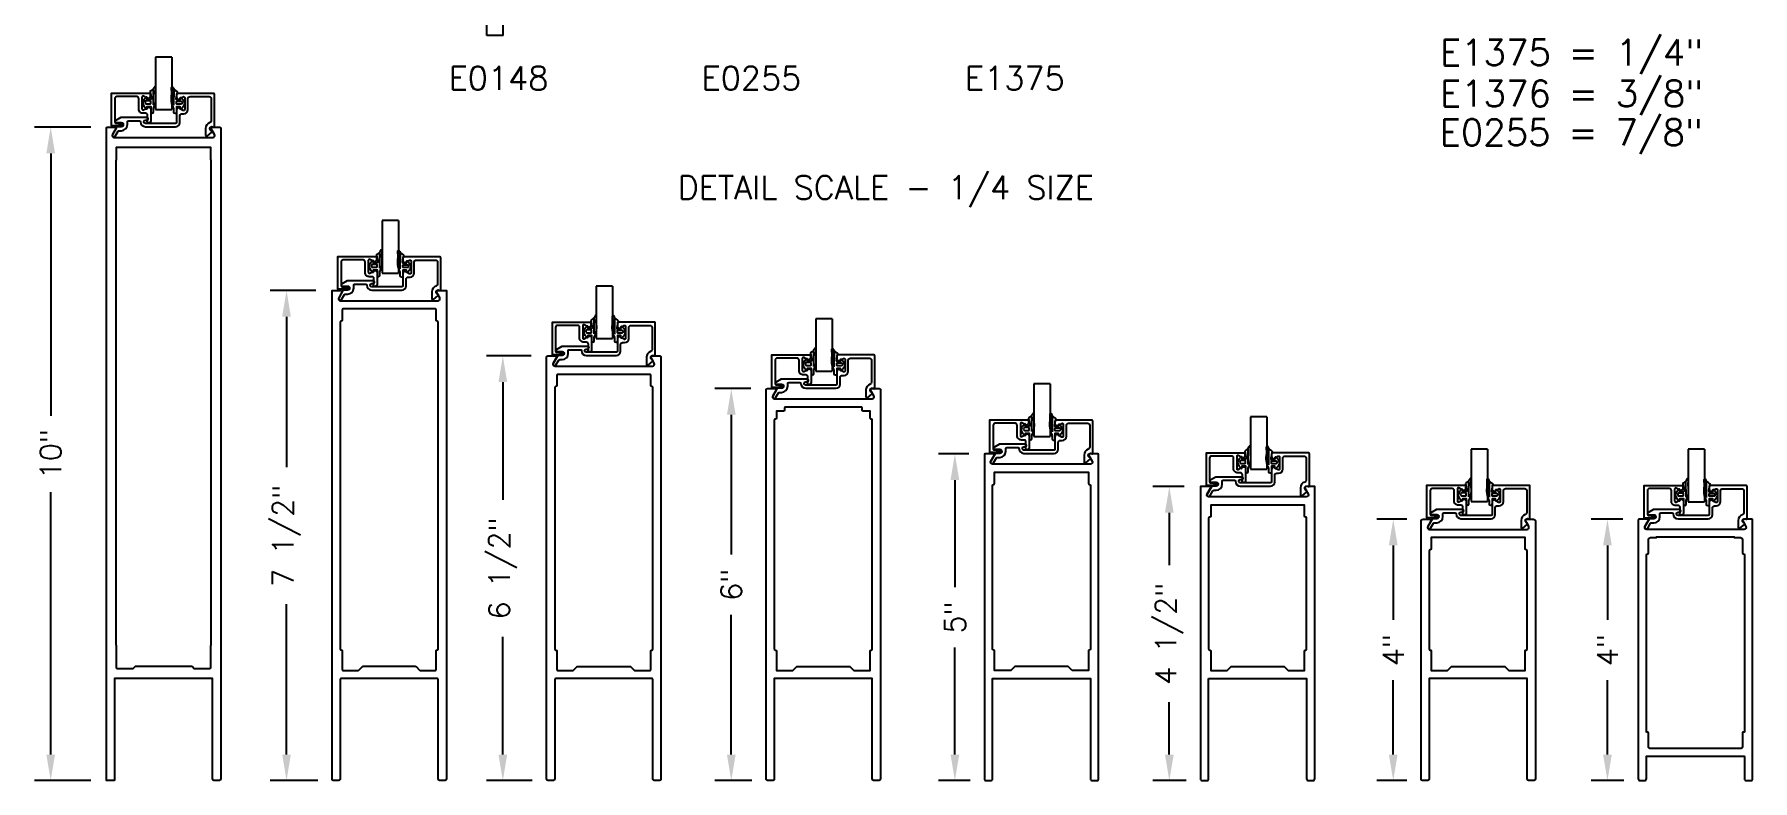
# Model space of a CAD drawing. Extents: x 0 to 130, y 0 to 90.
# Drawn here: x 63.64 to 70.21, y 32.3 to 35.15 of the extents above; entities that cross this region are included whole.
import ezdxf
from ezdxf.enums import TextEntityAlignment as Align

# ---------------------------------------------------------------- set-up
doc = ezdxf.new("R2010")
doc.units = 0
doc.header["$MEASUREMENT"] = 0
doc.header["$PDMODE"] = 3
doc.layers.get('DEFPOINTS').update_dxf_attribs({"linetype": 'CONTINUOUS'})
for name, color, linetype in [('R-ANNO-DIMS', 3, 'CONTINUOUS'), ('R-ANNO-TEXT', 6, 'CONTINUOUS'), ('R-DET1', 4, 'CONTINUOUS'), ('R-DET2', 2, 'CONTINUOUS'), ('R-DET3', 5, 'CONTINUOUS'), ('R-OTLN', 1, 'CONTINUOUS')]:
    doc.layers.add(name, color=color, linetype=linetype)
doc.styles.get("Standard").update_dxf_attribs({"font": 'simplex'})
doc.dimstyles.new('1-4SIZE', dxfattribs={"dimtxt": 0.08, "dimasz": 0.1, "dimexe": 0.0625, "dimexo": 0.0625, "dimgap": 0.062, "dimtad": 0, "dimdec": 5, "dimlfac": 4, "dimzin": 4, "dimtxsty": 'STANDARD', "dimcen": 0, "dimclrd": 256, "dimclre": 256, "dimclrt": 256, "dimazin": 3, "dimtfac": 1, "dimtdec": 5, "dimtofl": 0, "dimtmove": 0, "dimatfit": 3, "dimtolj": 1, "dimtzin": 4})

# ---------------------------------------------------------------- blocks, each defined once
blk = doc.blocks.new('*D113')
at = {"layer": 'DEFPOINTS', "color": 0}
for p in [(69.6561, 33.2983), (69.7779, 33.2983), (69.7819, 32.2983)]:
    blk.add_point(p, dxfattribs=at)
at = {"layer": 'R-ANNO-DIMS'}
for p, q in [((69.7154, 33.2983), (69.5936, 33.2983)), ((69.6561, 33.1983), (69.6561, 32.9136)), ((69.6561, 32.3983), (69.6561, 32.683)), ((69.7194, 32.2983), (69.5936, 32.2983))]:
    blk.add_line(p, q, dxfattribs=at)
for points in [[(69.6394, 33.1983), (69.6728, 33.1983), (69.6561, 33.2983)], [(69.6394, 32.3983), (69.6728, 32.3983), (69.6561, 32.2983)]]:
    blk.add_solid(points, dxfattribs=at)
at = {"layer": 'R-ANNO-DIMS', "insert": (69.6561, 32.7983), "char_height": 0.08, "attachment_point": 5, "rotation": 90}
blk.add_mtext('\\A1;4"', dxfattribs=at)
blk = doc.blocks.new('*D115')
at = {"layer": 'DEFPOINTS', "color": 0}
for p in [(68.8364, 33.2983), (68.9505, 33.2983), (68.9505, 32.2983)]:
    blk.add_point(p, dxfattribs=at)
at = {"layer": 'R-ANNO-DIMS'}
for p, q in [((68.888, 33.2983), (68.7739, 33.2983)), ((68.8364, 33.1983), (68.8364, 32.9136)), ((68.8364, 32.3983), (68.8364, 32.683)), ((68.888, 32.2983), (68.7739, 32.2983))]:
    blk.add_line(p, q, dxfattribs=at)
for points in [[(68.8197, 33.1983), (68.8531, 33.1983), (68.8364, 33.2983)], [(68.8197, 32.3983), (68.8531, 32.3983), (68.8364, 32.2983)]]:
    blk.add_solid(points, dxfattribs=at)
at = {"layer": 'R-ANNO-DIMS', "insert": (68.8364, 32.7983), "char_height": 0.08, "attachment_point": 5, "rotation": 90}
blk.add_mtext('\\A1;4"', dxfattribs=at)
blk = doc.blocks.new('*D106')
at = {"layer": 'DEFPOINTS', "color": 0}
for p in [(65.4291, 33.9233), (65.6004, 33.9233), (65.6044, 32.2983)]:
    blk.add_point(p, dxfattribs=at)
at = {"layer": 'R-ANNO-DIMS'}
for p, q in [((65.5379, 33.9233), (65.3666, 33.9233)), ((65.4291, 33.8233), (65.4291, 33.3728)), ((65.4291, 32.3983), (65.4291, 32.8488)), ((65.5419, 32.2983), (65.3666, 32.2983))]:
    blk.add_line(p, q, dxfattribs=at)
for points in [[(65.4124, 33.8233), (65.4458, 33.8233), (65.4291, 33.9233)], [(65.4124, 32.3983), (65.4458, 32.3983), (65.4291, 32.2983)]]:
    blk.add_solid(points, dxfattribs=at)
at = {"layer": 'R-ANNO-DIMS', "insert": (65.4291, 33.1108), "char_height": 0.08, "attachment_point": 5, "rotation": 90}
blk.add_mtext('\\A1;6 1/2"', dxfattribs=at)
blk = doc.blocks.new('*D107')
at = {"layer": 'DEFPOINTS', "color": 0}
for p in [(66.4405, 33.7983), (66.3033, 32.2983), (66.4445, 32.2983)]:
    blk.add_point(p, dxfattribs=at)
at = {"layer": 'R-ANNO-DIMS'}
for p, q in [((66.378, 33.7983), (66.2408, 33.7983)), ((66.3033, 33.6983), (66.3033, 33.1636)), ((66.3033, 32.3983), (66.3033, 32.933)), ((66.382, 32.2983), (66.2408, 32.2983))]:
    blk.add_line(p, q, dxfattribs=at)
for points in [[(66.2867, 33.6983), (66.32, 33.6983), (66.3033, 33.7983)], [(66.2867, 32.3983), (66.32, 32.3983), (66.3033, 32.2983)]]:
    blk.add_solid(points, dxfattribs=at)
at = {"layer": 'R-ANNO-DIMS', "insert": (66.3033, 33.0483), "char_height": 0.08, "attachment_point": 5, "rotation": 90}
blk.add_mtext('\\A1;6"', dxfattribs=at)
blk = doc.blocks.new('*D108')
at = {"layer": 'DEFPOINTS', "color": 0}
for p in [(67.2754, 33.5483), (67.159, 32.2983), (67.2794, 32.2983)]:
    blk.add_point(p, dxfattribs=at)
at = {"layer": 'R-ANNO-DIMS'}
for p, q in [((67.2129, 33.5483), (67.0965, 33.5483)), ((67.159, 33.4483), (67.159, 33.0386)), ((67.159, 32.3983), (67.159, 32.808)), ((67.2169, 32.2983), (67.0965, 32.2983))]:
    blk.add_line(p, q, dxfattribs=at)
for points in [[(67.1423, 33.4483), (67.1757, 33.4483), (67.159, 33.5483)], [(67.1423, 32.3983), (67.1757, 32.3983), (67.159, 32.2983)]]:
    blk.add_solid(points, dxfattribs=at)
at = {"layer": 'R-ANNO-DIMS', "insert": (67.159, 32.9233), "char_height": 0.08, "attachment_point": 5, "rotation": 90}
blk.add_mtext('\\A1;5"', dxfattribs=at)
blk = doc.blocks.new('*D116')
at = {"layer": 'DEFPOINTS', "color": 0}
for p in [(67.9795, 33.4233), (68.0988, 33.4233), (68.1066, 32.2983)]:
    blk.add_point(p, dxfattribs=at)
at = {"layer": 'R-ANNO-DIMS'}
for p, q in [((68.0363, 33.4233), (67.917, 33.4233)), ((67.9795, 33.3233), (67.9795, 33.1228)), ((67.9795, 32.3983), (67.9795, 32.5988)), ((68.0441, 32.2983), (67.917, 32.2983))]:
    blk.add_line(p, q, dxfattribs=at)
for points in [[(67.9628, 33.3233), (67.9962, 33.3233), (67.9795, 33.4233)], [(67.9628, 32.3983), (67.9962, 32.3983), (67.9795, 32.2983)]]:
    blk.add_solid(points, dxfattribs=at)
at = {"layer": 'R-ANNO-DIMS', "insert": (67.9795, 32.8608), "char_height": 0.08, "attachment_point": 5, "rotation": 90}
blk.add_mtext('\\A1;4 1/2"', dxfattribs=at)
blk = doc.blocks.new('*D109')
at = {"layer": 'DEFPOINTS', "color": 0}
for p in [(63.6989, 34.7983), (63.9144, 34.7983), (63.9156, 32.2983)]:
    blk.add_point(p, dxfattribs=at)
at = {"layer": 'R-ANNO-DIMS'}
for p, q in [((63.8519, 34.7983), (63.6364, 34.7983)), ((63.6989, 34.6983), (63.6989, 33.6941)), ((63.6989, 32.3983), (63.6989, 33.4025)), ((63.8531, 32.2983), (63.6364, 32.2983))]:
    blk.add_line(p, q, dxfattribs=at)
for points in [[(63.6823, 34.6983), (63.7156, 34.6983), (63.6989, 34.7983)], [(63.6823, 32.3983), (63.7156, 32.3983), (63.6989, 32.2983)]]:
    blk.add_solid(points, dxfattribs=at)
at = {"layer": 'R-ANNO-DIMS', "insert": (63.6989, 33.5483), "char_height": 0.08, "attachment_point": 5, "rotation": 90}
blk.add_mtext('\\A1;10"', dxfattribs=at)
blk = doc.blocks.new('*D110')
at = {"layer": 'DEFPOINTS', "color": 0}
for p in [(64.7755, 34.1733), (64.6014, 32.2983), (64.7832, 32.2983)]:
    blk.add_point(p, dxfattribs=at)
at = {"layer": 'R-ANNO-DIMS'}
for p, q in [((64.713, 34.1733), (64.5389, 34.1733)), ((64.6014, 34.0733), (64.6014, 33.4978)), ((64.6014, 32.3983), (64.6014, 32.9738)), ((64.7207, 32.2983), (64.5389, 32.2983))]:
    blk.add_line(p, q, dxfattribs=at)
for points in [[(64.5847, 34.0733), (64.618, 34.0733), (64.6014, 34.1733)], [(64.5847, 32.3983), (64.618, 32.3983), (64.6014, 32.2983)]]:
    blk.add_solid(points, dxfattribs=at)
at = {"layer": 'R-ANNO-DIMS', "insert": (64.6014, 33.2358), "char_height": 0.08, "attachment_point": 5, "rotation": 90}
blk.add_mtext('\\A1;7 1/2"', dxfattribs=at)
blk = doc.blocks.new('S')
at = {"layer": 'R-DET2'}
for p, q in [((4.542, 7.201), (4.542, 8.004)), ((4.542, 8.004), (4.792, 8.004)), ((4.792, 7.201), (4.792, 8.004)), ((4.792, 7.201), (4.542, 7.201))]:
    blk.add_line(p, q, dxfattribs=at)
blk = doc.blocks.new('GLASS')
at = {"layer": 'R-DET2'}
blk.add_blockref('S', (-4.542, -7.201), dxfattribs=at)
blk = doc.blocks.new('QUARTER_INCH_GLASS')
at = {"layer": 'R-DET2'}
blk.add_blockref('GLASS', (0, 0), dxfattribs=at)
blk = doc.blocks.new('1-4_P0017')
at = {"layer": 'R-DET2'}
for points in [[(-0.127, 0.093), (-0.131, 0.191, -0.280474), (-0.115, 0.201, 0.169063), (-0.053, 0.132, -0.378809), (-0.045, 0.121), (-0.064, 0.016, 0.346242), (-0.054, 0), (0, 0), (0.001, 0.03, -0.608656), (0.014, 0.036), (0.047, -0.001, -0.378617), (0.047, -0.104), (0.014, -0.141, -0.608656), (0.001, -0.135), (0, -0.105), (-0.055, -0.105), (-0.055, -0.19, -1), (-0.095, -0.19), (-0.095, -0.135, -0.175364)], [(0.032, -0.051, -0.341999), (0.012, -0.066), (-0.047, -0.066, -0.414214), (-0.055, -0.058), (-0.055, -0.029, -0.414214), (-0.047, -0.021), (0.012, -0.021, -0.341999), (0.032, -0.036, -0.127017)]]:
    blk.add_lwpolyline(points, format="xyb", close=True, dxfattribs=at)
blk.add_lwpolyline([(-0.095, -0.082), (-0.094, 0.158)], dxfattribs=at)

msp = doc.modelspace()

# ---------------------------------------------------------------- linework, layer by layer
at = {"layer": 'R-DET1'}
for points in [[(64.0723804, 34.8146667, -0.455991135), (64.0686674, 34.8189418), (64.0694764, 34.8246667), (64.0694769, 34.8439264, 0.414213562), (64.0617269, 34.8516764), (64.0520239, 34.8516764, -0.415734722), (64.0357266, 34.8679634), (64.0357264, 34.9081667, 0.414213562), (64.0279764, 34.9159167), (63.9519771, 34.9159167, 0.414213562), (63.9442271, 34.9081667), (63.9442264, 34.8172401, 0.378866886), (63.9475194, 34.813518), (63.9689336, 34.8108887, -0.940707348), (63.9684766, 34.8034167), (63.9317269, 34.8034167), (63.9317269, 34.9284167), (64.0794767, 34.9284167), (64.0794771, 34.9165901, -0.57735031), (64.0678521, 34.9098784), (64.0538516, 34.9179613, 0.577349948), (64.0482266, 34.9147137), (64.0482266, 34.8679263, 0.577350059), (64.0538516, 34.8646787), (64.0703517, 34.874205, -0.577353927), (64.0819768, 34.8674934), (64.0819767, 34.8224168, -0.414211281), (64.0742267, 34.8146667), (64.0723804, 34.8146667)], [(64.0615564, 34.8005535), (64.1768074, 34.8005535, 0.414213562), (64.1930574, 34.8168035), (64.1930574, 34.8423068, -0.414213562), (64.2008074, 34.8500568), (64.2080574, 34.8500568, 0.414213562), (64.2243074, 34.8663068), (64.2243074, 34.9078033, -0.414213562), (64.2320574, 34.9155533), (64.3055561, 34.9155533, -0.414213562), (64.3133061, 34.9078033), (64.3133061, 34.8235432, -0.325662735), (64.3079312, 34.8161661, 0.325662735), (64.2918064, 34.7940348), (64.2918064, 34.7669399, 0.637070261), (64.2979668, 34.7640672), (64.3161271, 34.7793055, 0.477972516), (64.3160529, 34.7831956), (64.3110337, 34.7870908, -0.869067982), (64.3186615, 34.8004099), (64.3223791, 34.798924, 0.530508765), (64.3258069, 34.8012455), (64.3258069, 34.924304, 0.414213562), (64.3220569, 34.928054), (64.1843064, 34.928054, 0.414213562), (64.1805564, 34.924304), (64.1805564, 34.9136797, 0.577359029), (64.1921816, 34.9069681), (64.2061813, 34.9150513, -0.577359029), (64.2118064, 34.9118038), (64.2118064, 34.866307, -0.577341172), (64.2061815, 34.8630594), (64.1921812, 34.8711419, 0.577341172), (64.1805564, 34.8644301), (64.1805564, 34.8168033, -0.414213562), (64.1768064, 34.8130533), (64.061557, 34.8130533, -1), (64.061557, 34.825554), (64.0670578, 34.825554, 1), (64.0670578, 34.8355533), (63.967807, 34.8355533), (63.9461522, 34.8230511, 0.767330831), (63.9480272, 34.8160535), (63.9689397, 34.8160535, -1.005703952), (63.9690276, 34.800554), (63.9542775, 34.8005535, 0.267946165), (63.95103, 34.7986784), (63.9348648, 34.7706778, 0.999975343), (63.9456895, 34.7644281), (63.9565157, 34.7831786, -0.267942353), (63.9597632, 34.7850535), (63.9690283, 34.7850535, 0.414213562), (63.9922783, 34.8083035), (63.9922783, 34.8193035, -0.414213562), (63.9960282, 34.8230535), (64.0390567, 34.8230535, -0.414211935), (64.0428067, 34.8193035, 0.414211935), (64.061557, 34.8005533)], [(64.9384598, 34.1894599, -0.455991135), (64.9347468, 34.193735), (64.9355558, 34.1994598), (64.9355563, 34.2187195, 0.414213562), (64.9278063, 34.2264695), (64.9181033, 34.2264695, -0.415734722), (64.9018061, 34.2427566), (64.9018058, 34.2829599, 0.414213562), (64.8940558, 34.2907099), (64.8180566, 34.2907099, 0.414213562), (64.8103066, 34.2829599), (64.8103058, 34.1920332, 0.378866886), (64.8135988, 34.1883112), (64.8350131, 34.1856818, -0.940707348), (64.8345561, 34.1782098), (64.7978063, 34.1782098), (64.7978063, 34.3032098), (64.9455562, 34.3032098), (64.9455566, 34.2913832, -0.57735031), (64.9339316, 34.2846715), (64.9199311, 34.2927544, 0.577349948), (64.9143061, 34.2895069), (64.9143061, 34.2427195, 0.577350059), (64.9199311, 34.2394719), (64.9364311, 34.2489982, -0.577353927), (64.9480562, 34.2422865), (64.9480562, 34.1972099, -0.414211281), (64.9403062, 34.1894599), (64.9384598, 34.1894599)], [(64.9276359, 34.1753467), (65.0428868, 34.1753467, 0.414213562), (65.0591368, 34.1915967), (65.0591368, 34.2170999, -0.414213562), (65.0668868, 34.2248499), (65.0741368, 34.2248499, 0.414213562), (65.0903868, 34.2410999), (65.0903868, 34.2825964, -0.414213562), (65.0981368, 34.2903464), (65.1716356, 34.2903464, -0.414213562), (65.1793856, 34.2825964), (65.1793856, 34.1983363, -0.325662735), (65.1740106, 34.1909592, 0.325662735), (65.1578858, 34.1688279), (65.1578858, 34.141733, 0.637070261), (65.1640463, 34.1388603), (65.1822065, 34.1540986, 0.477972516), (65.1821323, 34.1579887), (65.1771131, 34.161884, -0.869067982), (65.1847409, 34.175203), (65.1884585, 34.1737172, 0.530508765), (65.1918863, 34.1760386), (65.1918863, 34.2990972, 0.414213562), (65.1881363, 34.3028472), (65.0503858, 34.3028472, 0.414213562), (65.0466358, 34.2990972), (65.0466358, 34.2884728, 0.577359029), (65.058261, 34.2817612), (65.0722607, 34.2898445, -0.577359029), (65.0778858, 34.2865969), (65.0778858, 34.2411001, -0.577341172), (65.0722609, 34.2378525), (65.0582606, 34.2459351, 0.577341172), (65.0466358, 34.2392232), (65.0466358, 34.1915964, -0.414213562), (65.0428858, 34.1878464), (64.9276365, 34.1878464, -1), (64.9276365, 34.2003472), (64.9331373, 34.2003472, 1), (64.9331373, 34.2103464), (64.8338865, 34.2103464), (64.8122317, 34.1978443, 0.767330831), (64.8141066, 34.1908467), (64.8350191, 34.1908467, -1.005703952), (64.8351071, 34.1753472), (64.820357, 34.1753466, 0.267946165), (64.8171095, 34.1734716), (64.8009442, 34.1454709, 0.999975343), (64.8117689, 34.1392213), (64.8225951, 34.1579717, -0.267942353), (64.8258426, 34.1598467), (64.8351078, 34.1598467, 0.414213562), (64.8583578, 34.1830967), (64.8583578, 34.1940967, -0.414213562), (64.8621076, 34.1978467), (64.9051361, 34.1978467, -0.414211935), (64.9088861, 34.1940967, 0.414211935), (64.9276365, 34.1753464)], [(65.7592075, 33.9389445, -0.455991135), (65.7554945, 33.9432196), (65.7563035, 33.9489445), (65.756304, 33.9682042, 0.414213562), (65.748554, 33.9759542), (65.738851, 33.9759542, -0.415734722), (65.7225537, 33.9922412), (65.7225535, 34.0324445, 0.414213562), (65.7148035, 34.0401945), (65.6388042, 34.0401945, 0.414213562), (65.6310542, 34.0324445), (65.6310535, 33.9415179, 0.378866886), (65.6343465, 33.9377958), (65.6557607, 33.9351665, -0.940707348), (65.6553037, 33.9276945), (65.618554, 33.9276945), (65.618554, 34.0526945), (65.7663038, 34.0526945), (65.7663042, 34.0408679, -0.57735031), (65.7546792, 34.0341562), (65.7406787, 34.0422391, 0.577349948), (65.7350537, 34.0389915), (65.7350537, 33.9922041, 0.577350059), (65.7406787, 33.9889565), (65.7571787, 33.9984828, -0.577353927), (65.7688039, 33.9917711), (65.7688038, 33.9466945, -0.414211281), (65.7610538, 33.9389445), (65.7592075, 33.9389445)], [(65.7483835, 33.9248313), (65.8636345, 33.9248313, 0.414213562), (65.8798845, 33.9410813), (65.8798845, 33.9665846, -0.414213562), (65.8876345, 33.9743346), (65.8948845, 33.9743346, 0.414213562), (65.9111345, 33.9905846), (65.9111345, 34.0320811, -0.414213562), (65.9188845, 34.0398311), (65.9923832, 34.0398311, -0.414213562), (66.0001332, 34.0320811), (66.0001332, 33.947821, -0.325662735), (65.9947583, 33.9404439, 0.325662735), (65.9786335, 33.9183126), (65.9786335, 33.8912177, 0.637070261), (65.9847939, 33.888345), (66.0029542, 33.9035833, 0.477972516), (66.00288, 33.9074734), (65.9978608, 33.9113686, -0.869067982), (66.0054886, 33.9246877), (66.0092062, 33.9232018, 0.530508765), (66.012634, 33.9255233), (66.012634, 34.0485818, 0.414213562), (66.008884, 34.0523318), (65.8711335, 34.0523318, 0.414213562), (65.8673835, 34.0485818), (65.8673835, 34.0379575, 0.577359029), (65.8790087, 34.0312459), (65.8930084, 34.0393291, -0.577359029), (65.8986335, 34.0360816), (65.8986335, 33.9905848, -0.577341172), (65.8930086, 33.9873372), (65.8790083, 33.9954197, 0.577341172), (65.8673835, 33.9887079), (65.8673835, 33.9410811, -0.414213562), (65.8636335, 33.9373311), (65.7483841, 33.9373311, -1), (65.7483841, 33.9498318), (65.7538849, 33.9498318, 1), (65.7538849, 33.9598311), (65.6546341, 33.9598311), (65.6329793, 33.9473289, 0.767330831), (65.6348543, 33.9403313), (65.6557668, 33.9403313, -1.005703952), (65.6558547, 33.9248318), (65.6411046, 33.9248313, 0.267946165), (65.6378571, 33.9229562), (65.6216918, 33.8949556, 0.999975343), (65.6325165, 33.8887059), (65.6433427, 33.9074564, -0.267942353), (65.6465903, 33.9093313), (65.6558554, 33.9093313, 0.414213562), (65.6791054, 33.9325813), (65.6791054, 33.9435813, -0.414213562), (65.6828553, 33.9473313), (65.7258838, 33.9473313, -0.414211935), (65.7296338, 33.9435813, 0.414211935), (65.7483841, 33.9248311)], [(66.5992386, 33.8136905, -0.455991135), (66.5955256, 33.8179656), (66.5963346, 33.8236905), (66.5963351, 33.8429502, 0.414213562), (66.5885851, 33.8507002), (66.5788821, 33.8507001, -0.415734722), (66.5625849, 33.8669872), (66.5625846, 33.9071905, 0.414213562), (66.5548346, 33.9149405), (66.4788354, 33.9149405, 0.414213562), (66.4710854, 33.9071905), (66.4710846, 33.8162639, 0.378866886), (66.4743776, 33.8125418), (66.4957919, 33.8099125, -0.940707348), (66.4953349, 33.8024405), (66.4585851, 33.8024405), (66.4585851, 33.9274405), (66.606335, 33.9274405), (66.6063354, 33.9156138, -0.57735031), (66.5947104, 33.9089021), (66.5807099, 33.9169851, 0.577349948), (66.5750849, 33.9137375), (66.5750849, 33.8669501, 0.577350059), (66.5807099, 33.8637025), (66.5972099, 33.8732288, -0.577353927), (66.608835, 33.8665171), (66.608835, 33.8214405, -0.414211281), (66.601085, 33.8136905), (66.5992386, 33.8136905)], [(66.5884147, 33.7995773), (66.7036656, 33.7995773, 0.414213562), (66.7199156, 33.8158273), (66.7199156, 33.8413305, -0.414213562), (66.7276656, 33.8490805), (66.7349156, 33.8490805, 0.414213562), (66.7511656, 33.8653305), (66.7511656, 33.906827, -0.414213562), (66.7589156, 33.914577), (66.8324144, 33.914577, -0.414213562), (66.8401644, 33.906827), (66.8401644, 33.8225669, -0.325662735), (66.8347894, 33.8151899, 0.325662735), (66.8186646, 33.7930586), (66.8186646, 33.7659636, 0.637070261), (66.8248251, 33.763091), (66.8429853, 33.7783292, 0.477972516), (66.8429111, 33.7822194), (66.8378919, 33.7861146, -0.869067982), (66.8455197, 33.7994336), (66.8492373, 33.7979478, 0.530508765), (66.8526651, 33.8002693), (66.8526651, 33.9233278, 0.414213562), (66.8489151, 33.9270778), (66.7111646, 33.9270778, 0.414213562), (66.7074146, 33.9233278), (66.7074146, 33.9127035, 0.577359029), (66.7190398, 33.9059919), (66.7330395, 33.9140751, -0.577359029), (66.7386646, 33.9108276), (66.7386646, 33.8653308, -0.577341172), (66.7330397, 33.8620831), (66.7190394, 33.8701657, 0.577341172), (66.7074146, 33.8634539), (66.7074146, 33.815827, -0.414213562), (66.7036646, 33.812077), (66.5884153, 33.812077, -1), (66.5884153, 33.8245778), (66.5939161, 33.8245778, 1), (66.5939161, 33.834577), (66.4946653, 33.834577), (66.4730105, 33.8220749, 0.767330831), (66.4748854, 33.8150773), (66.4957979, 33.8150773, -1.005703952), (66.4958859, 33.7995778), (66.4811358, 33.7995773, 0.267946165), (66.4778883, 33.7977022), (66.461723, 33.7697016, 0.999975343), (66.4725477, 33.7634519), (66.4833739, 33.7822024, -0.267942353), (66.4866215, 33.7840773), (66.4958866, 33.7840773, 0.414213562), (66.5191366, 33.8073273), (66.5191366, 33.8183273, -0.414213562), (66.5228864, 33.8220773), (66.5659149, 33.8220773, -0.414211935), (66.5696649, 33.8183273, 0.414211935), (66.5884153, 33.799577)], [(67.4338512, 33.5646082, -0.455991135), (67.4301382, 33.5688833), (67.4309472, 33.5746082), (67.4309477, 33.5938679, 0.414213562), (67.4231977, 33.6016179), (67.4134947, 33.6016178, -0.415734722), (67.3971974, 33.6179049), (67.3971972, 33.6581082, 0.414213562), (67.3894472, 33.6658582), (67.3134479, 33.6658582, 0.414213562), (67.3056979, 33.6581082), (67.3056972, 33.5671815, 0.378866886), (67.3089902, 33.5634595), (67.3304044, 33.5608301, -0.940707348), (67.3299474, 33.5533581), (67.2931977, 33.5533582), (67.2931977, 33.6783582), (67.4409475, 33.6783582), (67.4409479, 33.6665315, -0.57735031), (67.4293229, 33.6598198), (67.4153224, 33.6679028, 0.577349948), (67.4096974, 33.6646552), (67.4096974, 33.6178678, 0.577350059), (67.4153224, 33.6146202), (67.4318225, 33.6241465, -0.577353927), (67.4434476, 33.6174348), (67.4434475, 33.5723582, -0.414211281), (67.4356975, 33.5646082), (67.4338512, 33.5646082)], [(67.4230272, 33.550495), (67.5382782, 33.550495, 0.414213562), (67.5545282, 33.566745), (67.5545282, 33.5922482, -0.414213562), (67.5622782, 33.5999982), (67.5695282, 33.5999982, 0.414213562), (67.5857782, 33.6162482), (67.5857782, 33.6577447, -0.414213562), (67.5935282, 33.6654947), (67.6670269, 33.6654947, -0.414213562), (67.6747769, 33.6577447), (67.6747769, 33.5734846, -0.325662735), (67.669402, 33.5661075, 0.325662735), (67.6532772, 33.5439762), (67.6532772, 33.5168813, 0.637070261), (67.6594376, 33.5140086), (67.6775979, 33.5292469, 0.477972516), (67.6775237, 33.533137), (67.6725045, 33.5370323, -0.869067982), (67.6801323, 33.5503513), (67.6838499, 33.5488655, 0.530508765), (67.6872777, 33.5511869), (67.6872777, 33.6742455, 0.414213562), (67.6835277, 33.6779955), (67.5457772, 33.6779955, 0.414213562), (67.5420272, 33.6742455), (67.5420272, 33.6636211, 0.577359029), (67.5536524, 33.6569095), (67.5676521, 33.6649928, -0.577359029), (67.5732772, 33.6617452), (67.5732772, 33.6162485, -0.577341172), (67.5676523, 33.6130008), (67.553652, 33.6210834, 0.577341172), (67.5420272, 33.6143716), (67.5420272, 33.5667447, -0.414213562), (67.5382772, 33.5629947), (67.4230278, 33.5629947, -1), (67.4230278, 33.5754955), (67.4285286, 33.5754955, 1), (67.4285286, 33.5854947), (67.3292778, 33.5854947), (67.307623, 33.5729926, 0.767330831), (67.309498, 33.565995), (67.3304105, 33.565995, -1.005703952), (67.3304984, 33.5504955), (67.3157483, 33.550495, 0.267946165), (67.3125008, 33.5486199), (67.2963356, 33.5206193, 0.999975343), (67.3071602, 33.5143696), (67.3179865, 33.5331201, -0.267942353), (67.321234, 33.534995), (67.3304991, 33.534995, 0.414213562), (67.3537491, 33.558245), (67.3537491, 33.569245, -0.414213562), (67.357499, 33.572995), (67.4005275, 33.572995, -0.414211935), (67.4042775, 33.569245, 0.414211935), (67.4230278, 33.5504947)], [(68.2619832, 33.4390608, -0.455991135), (68.2582702, 33.4433359), (68.2590792, 33.4490607), (68.2590797, 33.4683204, 0.414213562), (68.2513297, 33.4760704), (68.2416267, 33.4760704, -0.415734722), (68.2253295, 33.4923575), (68.2253292, 33.5325608, 0.414213562), (68.2175792, 33.5403108), (68.14158, 33.5403108, 0.414213562), (68.13383, 33.5325608), (68.1338292, 33.4416341, 0.378866886), (68.1371222, 33.4379121), (68.1585365, 33.4352827, -0.940707348), (68.1580795, 33.4278107), (68.1213297, 33.4278107), (68.1213297, 33.5528107), (68.2690796, 33.5528107), (68.26908, 33.5409841, -0.57735031), (68.257455, 33.5342724), (68.2434545, 33.5423553, 0.577349948), (68.2378295, 33.5391077), (68.2378295, 33.4923204, 0.577350059), (68.2434545, 33.4890728), (68.2599545, 33.4985991, -0.577353927), (68.2715796, 33.4918874), (68.2715796, 33.4468108, -0.414211281), (68.2638296, 33.4390608), (68.2619832, 33.4390608)], [(68.2511593, 33.4249475), (68.3664102, 33.4249475, 0.414213562), (68.3826602, 33.4411975), (68.3826602, 33.4667008, -0.414213562), (68.3904102, 33.4744508), (68.3976602, 33.4744508, 0.414213562), (68.4139102, 33.4907008), (68.4139102, 33.5321973, -0.414213562), (68.4216602, 33.5399473), (68.495159, 33.5399473, -0.414213562), (68.502909, 33.5321973), (68.502909, 33.4479372, -0.325662735), (68.497534, 33.4405601, 0.325662735), (68.4814092, 33.4184288), (68.4814092, 33.3913339, 0.637070261), (68.4875697, 33.3884612), (68.5057299, 33.4036995, 0.477972516), (68.5056557, 33.4075896), (68.5006366, 33.4114848, -0.869067982), (68.5082643, 33.4248039), (68.5119819, 33.4233181, 0.530508765), (68.5154097, 33.4256395), (68.5154097, 33.548698, 0.414213562), (68.5116597, 33.552448), (68.3739092, 33.552448, 0.414213562), (68.3701592, 33.548698), (68.3701592, 33.5380737, 0.577359029), (68.3817844, 33.5313621), (68.3957841, 33.5394454, -0.577359029), (68.4014092, 33.5361978), (68.4014092, 33.490701, -0.577341172), (68.3957843, 33.4874534), (68.3817841, 33.4955359, 0.577341172), (68.3701592, 33.4888241), (68.3701592, 33.4411973, -0.414213562), (68.3664092, 33.4374473), (68.2511599, 33.4374473, -1), (68.2511599, 33.449948), (68.2566607, 33.449948, 1), (68.2566607, 33.4599473), (68.1574099, 33.4599473), (68.1357551, 33.4474452, 0.767330831), (68.13763, 33.4404475), (68.1585426, 33.4404475, -1.005703952), (68.1586305, 33.424948), (68.1438804, 33.4249475, 0.267946165), (68.1406329, 33.4230725), (68.1244676, 33.3950718, 0.999975343), (68.1352923, 33.3888222), (68.1461185, 33.4075726, -0.267942353), (68.1493661, 33.4094475), (68.1586312, 33.4094475, 0.414213562), (68.1818812, 33.4326975), (68.1818812, 33.4436975, -0.414213562), (68.185631, 33.4474475), (68.2286595, 33.4474475, -0.414211935), (68.2324095, 33.4436976, 0.414211935), (68.2511599, 33.4249473)], [(69.1062021, 33.314785, -0.455991135), (69.1024891, 33.3190601), (69.1032981, 33.324785), (69.1032986, 33.3440447, 0.414213562), (69.0955486, 33.3517947), (69.0858456, 33.3517947, -0.415734722), (69.0695483, 33.3680817), (69.0695481, 33.4082851, 0.414213562), (69.0617981, 33.4160351), (68.9857988, 33.4160351, 0.414213562), (68.9780488, 33.4082851), (68.9780481, 33.3173584, 0.378866886), (68.9813411, 33.3136363), (69.0027553, 33.311007, -0.940707348), (69.0022983, 33.303535), (68.9655486, 33.303535), (68.9655486, 33.428535), (69.1132984, 33.428535), (69.1132988, 33.4167084, -0.57735031), (69.1016738, 33.4099967), (69.0876733, 33.4180796, 0.577349948), (69.0820483, 33.414832), (69.0820483, 33.3680446, 0.577350059), (69.0876733, 33.3647971), (69.1041733, 33.3743233, -0.577353927), (69.1157985, 33.3676117), (69.1157984, 33.3225351, -0.414211281), (69.1080484, 33.314785), (69.1062021, 33.314785)], [(69.0953781, 33.3006718), (69.2106291, 33.3006718, 0.414213562), (69.2268791, 33.3169218), (69.2268791, 33.3424251, -0.414213562), (69.2346291, 33.3501751), (69.2418791, 33.3501751, 0.414213562), (69.2581291, 33.3664251), (69.2581291, 33.4079216, -0.414213562), (69.2658791, 33.4156716), (69.3393778, 33.4156716, -0.414213562), (69.3471278, 33.4079216), (69.3471278, 33.3236615, -0.325662735), (69.3417529, 33.3162844, 0.325662735), (69.3256281, 33.2941531), (69.3256281, 33.2670582, 0.637070261), (69.3317885, 33.2641855), (69.3499488, 33.2794238, 0.477972516), (69.3498746, 33.2833139), (69.3448554, 33.2872091, -0.869067982), (69.3524832, 33.3005282), (69.3562008, 33.2990424, 0.530508765), (69.3596286, 33.3013638), (69.3596286, 33.4244223, 0.414213562), (69.3558786, 33.4281723), (69.2181281, 33.4281723, 0.414213562), (69.2143781, 33.4244223), (69.2143781, 33.413798, 0.577359029), (69.2260033, 33.4070864), (69.240003, 33.4151696, -0.577359029), (69.2456281, 33.4119221), (69.2456281, 33.3664253, -0.577341172), (69.2400032, 33.3631777), (69.2260029, 33.3712602, 0.577341172), (69.2143781, 33.3645484), (69.2143781, 33.3169216, -0.414213562), (69.2106281, 33.3131716), (69.0953787, 33.3131716, -1), (69.0953787, 33.3256723), (69.1008795, 33.3256723, 1), (69.1008795, 33.3356716), (69.0016287, 33.3356716), (68.9799739, 33.3231694, 0.767330831), (68.9818489, 33.3161718), (69.0027614, 33.3161718, -1.005703952), (69.0028493, 33.3006723), (68.9880992, 33.3006718, 0.267946165), (68.9848517, 33.2987967), (68.9686864, 33.2707961, 0.999975343), (68.9795111, 33.2645465), (68.9903374, 33.2832969, -0.267942353), (68.9935849, 33.2851718), (69.00285, 33.2851718, 0.414213562), (69.0261, 33.3084218), (69.0261, 33.3194218, -0.414213562), (69.0298499, 33.3231718), (69.0728784, 33.3231718, -0.414211935), (69.0766284, 33.3194219, 0.414211935), (69.0953787, 33.3006716)], [(69.9372017, 33.3143629, -0.455991135), (69.9334887, 33.318638), (69.9342977, 33.3243629), (69.9342982, 33.3436226, 0.414213562), (69.9265482, 33.3513726), (69.9168452, 33.3513725, -0.415734722), (69.900548, 33.3676596), (69.9005477, 33.4078629, 0.414213562), (69.8927977, 33.4156129), (69.8167985, 33.4156129, 0.414213562), (69.8090485, 33.4078629), (69.8090477, 33.3169362, 0.378866886), (69.8123407, 33.3132142), (69.833755, 33.3105848, -0.940707348), (69.833298, 33.3031128), (69.7965482, 33.3031129), (69.7965482, 33.4281128), (69.9442981, 33.4281128), (69.9442985, 33.4162862, -0.57735031), (69.9326735, 33.4095745), (69.918673, 33.4176575, 0.577349948), (69.913048, 33.4144099), (69.913048, 33.3676225, 0.577350059), (69.918673, 33.3643749), (69.935173, 33.3739012, -0.577353927), (69.9467981, 33.3671895), (69.9467981, 33.3221129, -0.414211281), (69.9390481, 33.3143629), (69.9372017, 33.3143629)], [(69.9263778, 33.3002497), (70.0416287, 33.3002497, 0.414213562), (70.0578787, 33.3164997), (70.0578787, 33.3420029, -0.414213562), (70.0656287, 33.3497529), (70.0728787, 33.3497529, 0.414213562), (70.0891287, 33.3660029), (70.0891287, 33.4074994, -0.414213562), (70.0968787, 33.4152494), (70.1703775, 33.4152494, -0.414213562), (70.1781275, 33.4074994), (70.1781275, 33.3232393, -0.325662735), (70.1727525, 33.3158622, 0.325662735), (70.1566277, 33.2937309), (70.1566277, 33.266636, 0.637070261), (70.1627882, 33.2637633), (70.1809484, 33.2790016, 0.477972516), (70.1808742, 33.2828917), (70.175855, 33.286787, -0.869067982), (70.1834828, 33.300106), (70.1872004, 33.2986202, 0.530508765), (70.1906282, 33.3009416), (70.1906282, 33.4240002, 0.414213562), (70.1868782, 33.4277502), (70.0491277, 33.4277502, 0.414213562), (70.0453777, 33.4240002), (70.0453777, 33.4133758, 0.577359029), (70.0570029, 33.4066642), (70.0710026, 33.4147475, -0.577359029), (70.0766277, 33.4114999), (70.0766277, 33.3660032, -0.577341172), (70.0710028, 33.3627555), (70.0570025, 33.3708381, 0.577341172), (70.0453777, 33.3641263), (70.0453777, 33.3164994, -0.414213562), (70.0416277, 33.3127494), (69.9263784, 33.3127494, -1), (69.9263784, 33.3252502), (69.9318791, 33.3252502, 1), (69.9318791, 33.3352494), (69.8326284, 33.3352494), (69.8109735, 33.3227473, 0.767330831), (69.8128485, 33.3157497), (69.833761, 33.3157497, -1.005703952), (69.8338489, 33.3002502), (69.8190989, 33.3002497, 0.267946165), (69.8158514, 33.2983746), (69.7996861, 33.270374, 0.999975343), (69.8105108, 33.2641243), (69.821337, 33.2828748, -0.267942353), (69.8245845, 33.2847497), (69.8338496, 33.2847497, 0.414213562), (69.8570996, 33.3079997), (69.8570996, 33.3189997, -0.414213562), (69.8608495, 33.3227497), (69.903878, 33.3227497, -0.414211935), (69.907628, 33.3189997, 0.414211935), (69.9263784, 33.3002494)]]:
    msp.add_lwpolyline(points, format="xyb", dxfattribs=at)
at = {"layer": 'R-OTLN', "linetype": 'CONTINUOUS'}
for points in [[(63.915638, 32.2983143, -0.414213562), (63.911888, 32.3020643), (63.911888, 34.7958146, -0.414213562), (63.914388, 34.7983146), (63.9470132, 34.7983146, -0.57850405), (63.949174, 34.7945571), (63.9354424, 34.7709623, 0.57850405), (63.9421407, 34.7593141), (64.130638, 34.7593141), (64.319135, 34.7593141, 0.578501409), (64.3258333, 34.7709622), (64.3121019, 34.7945571, -0.578501409), (64.3142627, 34.7983146), (64.346888, 34.7983146, -0.414213562), (64.349388, 34.7958146), (64.349388, 32.3060643, -0.414213562), (64.341638, 32.2983143), (64.3258877, 32.2983143, -0.414213562), (64.3181377, 32.3060643), (64.3181377, 32.6888142), (64.130638, 32.6888142), (63.943138, 32.6888142), (63.943138, 32.3020643, -0.414213562), (63.939388, 32.2983143)], [(64.3111372, 32.8150635, 0.162237405), (64.310387, 32.8128131), (64.3103879, 32.7300643, -0.414216948), (64.3066379, 32.7263142), (64.247888, 32.7263142), (64.2397363, 32.7344659, 0.198912367), (64.2370847, 32.7355642), (64.024191, 32.7355642, 0.198912367), (64.0215394, 32.7344659), (64.0133877, 32.7263142), (63.954638, 32.7263142, -0.414216102), (63.950888, 32.7300643), (63.9508887, 32.8128131, 0.161179058), (63.9501483, 32.8150502), (63.9501283, 32.8150771, -0.161175638), (63.949388, 32.8173142), (63.949388, 34.6713143, -0.16227766), (63.950138, 34.6735643), (63.9501633, 34.673599, 0.1593634), (63.950888, 34.6758147), (63.950888, 34.7218143), (64.130638, 34.7218143), (64.310388, 34.7218143), (64.310388, 34.6758141, 0.162260555), (64.311138, 34.6735643, -0.162197842), (64.3118877, 34.6713143), (64.311888, 32.8173142, -0.1622473)], [(66.440463, 33.7983143), (66.471463, 33.7983143, -0.577563925), (66.474713, 33.7926893), (66.462163, 33.7709393, 0.576846629), (66.468863, 33.7593143), (66.842063, 33.7593143, 0.576846629), (66.848763, 33.7709393), (66.836238, 33.7926643, -0.581988165), (66.839463, 33.7983143), (66.870463, 33.7983143, -0.420015868), (66.874213, 33.7945643), (66.874213, 32.3060643, -0.412903226), (66.866463, 32.2983143), (66.850713, 32.2983143, -0.412903226), (66.842963, 32.3060643), (66.842963, 32.6888143), (66.467963, 32.6888143), (66.467963, 32.3060643, -0.412903226), (66.460213, 32.2983143), (66.444463, 32.2983143, -0.412903226), (66.436713, 32.3060643), (66.436713, 33.7945643, -0.420015868), (66.440463, 33.7983143)], [(67.3068888, 33.5483143), (67.2753888, 33.5483143, 0.413333333), (67.2716388, 33.5445643), (67.2716388, 32.3060643, 0.412903226), (67.2793888, 32.2983143), (67.2951388, 32.2983143, 0.412903226), (67.3028888, 32.3060643), (67.3028888, 32.6888143), (67.6778888, 32.6888143), (67.6778888, 32.3060643, 0.412903226), (67.6856388, 32.2983143), (67.7013888, 32.2983143, 0.412903226), (67.7091388, 32.3060643), (67.7091388, 33.5445643, 0.413333333), (67.7053888, 33.5483143), (67.6752639, 33.5483143, 0.577348909), (67.6720163, 33.5426893), (67.6845736, 33.5209393, -0.577348909), (67.6778619, 33.5093143), (67.4903888, 33.5093143), (67.3029158, 33.5093143, -0.577350346), (67.2962041, 33.5209393), (67.3087614, 33.5426893, 0.577350346), (67.3055138, 33.5483143)], [(67.6076388, 32.7200643), (67.5921388, 32.7355643), (67.3886388, 32.7355643), (67.3731388, 32.7200643), (67.3106388, 32.7200643), (67.3106388, 32.7943143, 0.423001409), (67.3067638, 32.7980643, -0.423001409), (67.3028888, 32.8018143), (67.3028888, 33.4275643, -0.413333333), (67.3066388, 33.4313143), (67.3068888, 33.4313143, 0.413333333), (67.3106388, 33.4350643), (67.3106388, 33.4780643), (67.6701388, 33.4780643), (67.6701388, 33.4350643, 0.413333333), (67.6738888, 33.4313143), (67.6741388, 33.4313143, -0.413333333), (67.6778888, 33.4275643), (67.6778888, 32.8018143, -0.423001409), (67.6740138, 32.7980643, 0.423001409), (67.6701388, 32.7943143), (67.6701388, 32.7200643), (67.6076388, 32.7200643)], [(68.1300577, 32.6888143), (68.5050577, 32.6888143), (68.5050577, 32.3060643, 0.412903226), (68.5128077, 32.2983143), (68.5285577, 32.2983143, 0.412903226), (68.5363077, 32.3060643), (68.5363077, 33.4233143), (68.5010577, 33.4233143, 0.577563925), (68.4978077, 33.4176893), (68.5105077, 33.3956893, -0.576846629), (68.5038077, 33.3840643), (68.1313077, 33.3840643, -0.576846629), (68.1246077, 33.3956893), (68.1373077, 33.4176893, 0.577563925), (68.1340577, 33.4233143), (68.0988077, 33.4233143), (68.0988077, 32.3060643, 0.412903226), (68.1065577, 32.2983143), (68.1223077, 32.2983143, 0.412903226), (68.1300577, 32.3060643)], [(68.4973077, 33.3098143), (68.4973077, 33.3528143), (68.1378077, 33.3528143), (68.1378077, 33.3098143, -0.413333333), (68.1340577, 33.3060643), (68.1338077, 33.3060643, 0.413333333), (68.1300577, 33.3023143), (68.1300577, 32.8018143, 0.423001409), (68.1339327, 32.7980643, -0.423001409), (68.1378077, 32.7943143), (68.1378077, 32.7200643), (68.2003077, 32.7200643), (68.2158077, 32.7355643), (68.4193077, 32.7355643), (68.4348077, 32.7200643), (68.4973077, 32.7200643), (68.4973077, 32.7943143, -0.423001409), (68.5011827, 32.7980643, 0.423001409), (68.5050577, 32.8018143), (68.5050577, 33.3023143, 0.413333333), (68.5013077, 33.3060643), (68.5010577, 33.3060643, -0.413333333)], [(69.3725345, 33.2983143, -0.414213562), (69.3802845, 33.2905643), (69.3802845, 32.3060643, -0.412903226), (69.3725345, 32.2983143), (69.3567845, 32.2983143, -0.412903226), (69.3490345, 32.3060643), (69.3490345, 32.6888143), (68.9740345, 32.6888143), (68.9740345, 32.3060643, -0.412903226), (68.9662845, 32.2983143), (68.9505345, 32.2983143, -0.412903226), (68.9427845, 32.3060643), (68.9427845, 33.2905643, -0.414213562), (68.9505345, 33.2983143), (68.9775345, 33.2983143, -0.573734799), (68.9807845, 33.2926893), (68.9682345, 33.2709393, 0.576846629), (68.9749345, 33.2593143), (69.3481345, 33.2593143, 0.576846629), (69.3548345, 33.2709393), (69.3423095, 33.2926643, -0.578173811), (69.3455345, 33.2983143)], [(69.9929022, 33.2593143), (69.8063041, 33.2593143, -0.577350346), (69.7995924, 33.2709393), (69.8121498, 33.2926893, 0.577350346), (69.8089022, 33.2983143), (69.7779022, 33.2983143, 0.414213562), (69.7741522, 33.2945643), (69.7741522, 32.3060643, 0.414213562), (69.7819022, 32.2983143), (69.7976522, 32.2983143, 0.414213562), (69.8054022, 32.3060643), (69.8054022, 32.3895643, -0.414213562), (69.8079022, 32.3920643), (69.9929022, 32.3920643), (70.1779022, 32.3920643, -0.414213562), (70.1804022, 32.3895643), (70.1804022, 32.3060643, 0.414213562), (70.1881522, 32.2983143), (70.2039022, 32.2983143, 0.414213562), (70.2116522, 32.3060643), (70.2116522, 33.2945643, 0.414213562), (70.2079022, 33.2983143), (70.1769023, 33.2983143, 0.577348909), (70.1736547, 33.2926893), (70.1862119, 33.2709393, -0.577348909), (70.1795002, 33.2593143)], [(69.2787845, 32.7200643), (69.3412845, 32.7200643), (69.3412845, 32.7943143, -0.413333333), (69.3450345, 32.7980643), (69.3452845, 32.7980643, 0.413333333), (69.3490345, 32.8018143), (69.3490345, 33.1775643, 0.413333333), (69.3452845, 33.1813143), (69.3450345, 33.1813143, -0.413333333), (69.3412845, 33.1850643), (69.3412845, 33.2280643), (68.9817845, 33.2280643), (68.9817845, 33.1850643, -0.413333333), (68.9780345, 33.1813143), (68.9777845, 33.1813143, 0.413333333), (68.9740345, 33.1775643), (68.9740345, 32.8018143, 0.413333333), (68.9777845, 32.7980643), (68.9780345, 32.7980643, -0.413333333), (68.9817845, 32.7943143), (68.9817845, 32.7200643), (69.0442845, 32.7200643), (69.0597845, 32.7355643), (69.2632845, 32.7355643)], [(69.8091522, 33.1655643), (69.8094022, 33.1655643, 0.414213562), (69.8131522, 33.1693143), (69.8131522, 33.2203143, -0.414213562), (69.8209022, 33.2280643), (69.8444022, 33.2280643), (69.8444022, 33.2305643), (69.9929022, 33.2305643), (70.1414022, 33.2305643), (70.1414022, 33.2280643), (70.1649022, 33.2280643, -0.414213562), (70.1726522, 33.2203143), (70.1726522, 33.1693143, 0.414213562), (70.1764022, 33.1655643), (70.1766522, 33.1655643, -0.414213562), (70.1804022, 33.1618143), (70.1804022, 32.4858143, -0.414213562), (70.1779022, 32.4833143), (70.1751522, 32.4833143, 0.414213562), (70.1726522, 32.4808143), (70.1726522, 32.4285643, -0.414213562), (70.1649022, 32.4208143), (69.9929022, 32.4208143), (69.8209022, 32.4208143, -0.414213562), (69.8131522, 32.4285643), (69.8131522, 32.4808145, 0.414242852), (69.8106519, 32.4833145), (69.8079024, 32.4833142, -0.414242852), (69.8054022, 32.4858142), (69.8054022, 33.1618143, -0.414213562)]]:
    msp.add_lwpolyline(points, format="xyb", close=True, dxfattribs=at)
at = {"layer": 'R-OTLN'}
for points in [[(64.7754914, 32.3060643), (64.7754914, 34.1733143), (64.8102414, 34.1733143, -0.577350269), (64.813489, 34.1676893), (64.8009317, 34.1459393, 0.577350269), (64.8076434, 34.1343143), (65.1808395, 34.1343143, 0.577350269), (65.1875512, 34.1459393), (65.1749938, 34.1676893, -0.577350269), (65.1782414, 34.1733143), (65.2129914, 34.1733143), (65.2129914, 32.3060643, -0.414213562), (65.2052414, 32.2983143), (65.1894914, 32.2983143, -0.414213562), (65.1817414, 32.3060643), (65.1817414, 32.6853143, 0.414213562), (65.1779914, 32.6890643), (64.8104914, 32.6890643, 0.414213562), (64.8067414, 32.6853143), (64.8067414, 32.3060643, -0.414213562), (64.7989914, 32.2983143), (64.7832414, 32.2983143, -0.414213562)], [(65.1739914, 32.7945643, -0.414213562), (65.1777414, 32.7983143), (65.1779914, 32.7983143, 0.414213562), (65.1817414, 32.8020643), (65.1817414, 34.0525643, 0.414213562), (65.1779914, 34.0563143), (65.1777414, 34.0563143, -0.414213562), (65.1739914, 34.0600643), (65.1739914, 34.0993143, 0.414213562), (65.1702414, 34.1030643), (64.8182414, 34.1030643, 0.414213562), (64.8144914, 34.0993143), (64.8144914, 34.0600643, -0.414213562), (64.8107414, 34.0563143), (64.8104914, 34.0563143, 0.414213562), (64.8067414, 34.0525643), (64.8067414, 32.8020643, 0.414213562), (64.8104914, 32.7983143), (64.8108164, 32.7983143, -0.414213562), (64.8145664, 32.7945643), (64.8145664, 32.7240643, 0.414213562), (64.8183164, 32.7203143), (64.8755131, 32.7203143, 0.198912367), (64.8781648, 32.7214127), (64.8914681, 32.734716, -0.198912367), (64.8941197, 32.7358143), (65.0943631, 32.7358143, -0.198912367), (65.0970148, 32.734716), (65.1103181, 32.7214127, 0.198912367), (65.1129697, 32.7203143), (65.1702414, 32.7203143, 0.414213562), (65.1739914, 32.7240643)], [(65.600384, 33.9233143), (65.631384, 33.9233143, -0.577563925), (65.634634, 33.9176893), (65.622084, 33.8959393, 0.576846629), (65.628784, 33.8843143), (66.001984, 33.8843143, 0.576846629), (66.008684, 33.8959393), (65.996159, 33.9176643, -0.581988165), (65.999384, 33.9233143), (66.030384, 33.9233143, -0.420015868), (66.034134, 33.9195643), (66.034134, 32.3060643, -0.412903226), (66.026384, 32.2983143), (66.010634, 32.2983143, -0.412903226), (66.002884, 32.3060643), (66.002884, 32.6850643, 0.414213562), (65.999134, 32.6888143), (65.631634, 32.6888143, 0.414213562), (65.627884, 32.6850643), (65.627884, 32.3060643, -0.412903226), (65.620134, 32.2983143), (65.604384, 32.2983143, -0.412903226), (65.596634, 32.3060643), (65.596634, 33.9195643, -0.420015868), (65.600384, 33.9233143)], [(65.698134, 32.7200643), (65.713634, 32.7355643), (65.917134, 32.7355643), (65.932634, 32.7200643), (65.991384, 32.7200643, 0.414213562), (65.995134, 32.7238143), (65.995134, 32.7943143, -0.420015868), (65.998884, 32.7980643), (65.999134, 32.7980643, 0.413333333), (66.002884, 32.8018143), (66.002884, 33.8023143, 0.420015868), (65.999134, 33.8060643), (65.998884, 33.8060643, -0.413333333), (65.995134, 33.8098143), (65.995134, 33.8490643, 0.414213562), (65.991384, 33.8528143), (65.639384, 33.8528143, 0.414213562), (65.635634, 33.8490643), (65.635634, 33.8098143, -0.413333333), (65.631884, 33.8060643), (65.631634, 33.8060643, 0.420015868), (65.627884, 33.8023143), (65.627884, 32.8018143, 0.413333333), (65.631634, 32.7980643), (65.631884, 32.7980643, -0.420015868), (65.635634, 32.7943143), (65.635634, 32.7238143, 0.414213562), (65.639384, 32.7200643), (65.698134, 32.7200643)]]:
    msp.add_lwpolyline(points, format="xyb", close=True, dxfattribs=at)
at = {"layer": 'R-OTLN', "linetype": 'CONTINUOUS'}
msp.add_lwpolyline([(66.8389637, 33.6810758, -0.41422737), (66.8352139, 33.6848258), (66.8352139, 33.7122005), (66.8077139, 33.7122005, -0.414213562), (66.8039639, 33.7159505), (66.8039639, 33.7240755, 0.414213562), (66.8002139, 33.7278255), (66.5107139, 33.7278255, 0.414213562), (66.5069639, 33.7240755), (66.5069639, 33.7159505, -0.414213562), (66.5032139, 33.7122005), (66.4757139, 33.7122005), (66.475713, 33.6848255, -0.414213562), (66.471963, 33.6810755), (66.4717132, 33.6810755, 0.414213562), (66.4679634, 33.6773258), (66.4679634, 32.8018591, 0.416821826), (66.4717133, 32.7980753), (66.4719631, 32.7980753, -0.416835721), (66.475713, 32.7942918), (66.475713, 32.720075), (66.538213, 32.720075), (66.5537131, 32.735575), (66.7572137, 32.735575), (66.7727139, 32.720075), (66.8352139, 32.720075), (66.8352139, 32.794282, -0.417599679), (66.8389637, 32.7980753), (66.8392137, 32.7980753, 0.417585759), (66.8429634, 32.8018688), (66.8429634, 33.6773258, 0.414213562), (66.8392134, 33.6810758), (66.8389634, 33.6810758)], format="xyb", dxfattribs=at)

# ---------------------------------------------------------------- block references
at = {"layer": 'R-DET2', "xscale": 0.25, "yscale": 0.25, "zscale": 0.25}
msp.add_blockref('QUARTER_INCH_GLASS', (65.367709, 35.1495184), dxfattribs=at)
at = {"layer": 'R-DET2', "xscale": -0.25, "yscale": 0.25, "zscale": 0.25, "rotation": 180}
for p in [(64.0998669, 35.0664502), (64.9669455, 34.4412433), (65.7866835, 34.190728), (66.6269375, 34.0654739), (67.4606728, 33.8163916), (68.2895605, 33.6908442), (69.1340221, 33.5665685), (69.9650575, 33.5661463)]:
    msp.add_blockref('QUARTER_INCH_GLASS', p, dxfattribs=at)
at = {"layer": 'R-DET3', "yscale": 0.25, "zscale": 0.25}
for p, xscale in [((64.0682268, 34.9042737), -0.25), ((64.1943064, 34.9029818), 0.25), ((64.9343062, 34.2790668), -0.25), ((65.0603858, 34.277775), 0.25), ((65.7550538, 34.0285515), -0.25), ((65.8811335, 34.0272596), 0.25), ((66.595085, 33.9032975), -0.25), ((66.7211646, 33.9020056), 0.25), ((67.4296976, 33.6542152), -0.25), ((67.5557772, 33.6529233), 0.25), ((68.2578296, 33.5286677), -0.25), ((68.3839092, 33.5273759), 0.25), ((69.1020485, 33.404392), -0.25), ((69.2281281, 33.4031002), 0.25), ((69.9330481, 33.4039698), -0.25), ((70.0591277, 33.402678), 0.25)]:
    msp.add_blockref('1-4_P0017', p, dxfattribs=dict(at, xscale=xscale))

# ---------------------------------------------------------------- texts
at = {"layer": 'R-ANNO-TEXT'}
for s, p in [('E1375 = 1/4"', (69.0150914, 35.0346775)), ('E1376 = 3/8"', (69.0150914, 34.877455)), ('E0255 = 7/8"', (69.0137194, 34.728848))]:
    msp.add_text(s, height=0.1, dxfattribs=at).set_placement(p)
for s, p in [('E0148', (65.4126452, 34.9412071)), ('E0255', (66.3804425, 34.9414571)), ('E1375', (67.3884058, 34.9414571)), ('DETAIL SCALE - 1/4 SIZE', (66.8945928, 34.5228707))]:
    msp.add_text(s, height=0.09, dxfattribs=at).set_placement(p, align=Align.CENTER)

# ---------------------------------------------------------------- dimensions: what is measured, and where the dimension line sits
at = {"layer": 'R-ANNO-DIMS'}
dim = msp.add_linear_dim(base=(63.6989318, 34.7983146), p1=(63.915638, 32.2983143), p2=(63.914388, 34.7983146), angle=90, dimstyle='1-4SIZE', override={"dimpost": '"'}, dxfattribs=at)
dim.commit()
dim.dimension.update_dxf_attribs({"geometry": '*D109', "text_midpoint": (63.6989318, 33.5483144), "dimtype": 160})
for base, p1, p2, picture, middle in [((64.6013785, 32.2983143), (64.7754914, 34.1733143), (64.7832414, 32.2983143), '*D110', (64.6013785, 33.2358143)), ((65.4290866, 33.9233143), (65.604384, 32.2983143), (65.600384, 33.9233143), '*D106', (65.4290866, 33.1108143)), ((66.3033257, 32.2983143), (66.440463, 33.7983143), (66.444463, 32.2983143), '*D107', (66.3033257, 33.0483143)), ((67.1589836, 32.2983143), (67.2753888, 33.5483143), (67.2793888, 32.2983143), '*D108', (67.1589836, 32.9233143)), ((67.9794868, 33.4233143), (68.1065577, 32.2983143), (68.0988077, 33.4233143), '*D116', (67.9794868, 32.8608143)), ((68.8363967, 33.2983143), (68.9505345, 32.2983143), (68.9505345, 33.2983143), '*D115', (68.8363967, 32.7983143)), ((69.6560852, 33.2983143), (69.7819022, 32.2983143), (69.7779022, 33.2983143), '*D113', (69.6560852, 32.7983143))]:
    dim = msp.add_linear_dim(base=base, p1=p1, p2=p2, angle=90, dimstyle='1-4SIZE', override={"dimpost": '"'}, dxfattribs=at)
    dim.commit()
    dim.dimension.update_dxf_attribs({"geometry": picture, "text_midpoint": middle})

doc.saveas('drawing.dxf')
